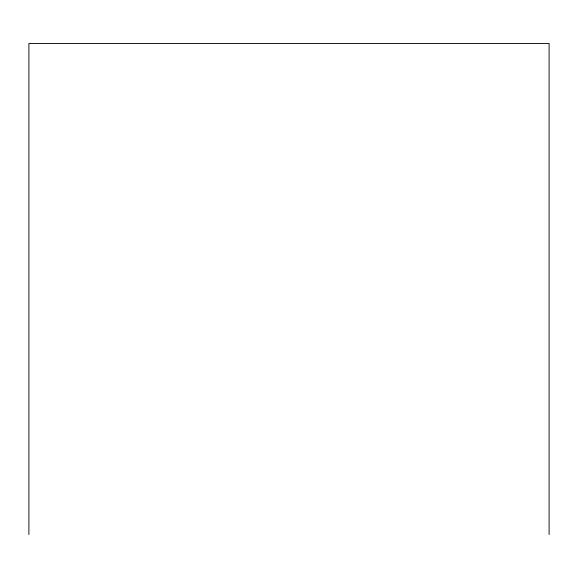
<?xml version="1.0" encoding="UTF-8"?>
<svg xmlns="http://www.w3.org/2000/svg" width="578" height="578" viewBox="0 0 578 578"><rect width="100%" height="100%" fill="white"/><g stroke="black" fill="none" stroke-linecap="round" stroke-linejoin="round"><path stroke-width="0.87" d="M549.1 534.534L549.1 43.466L28.9 43.466L28.9 534.534"/></g></svg>
